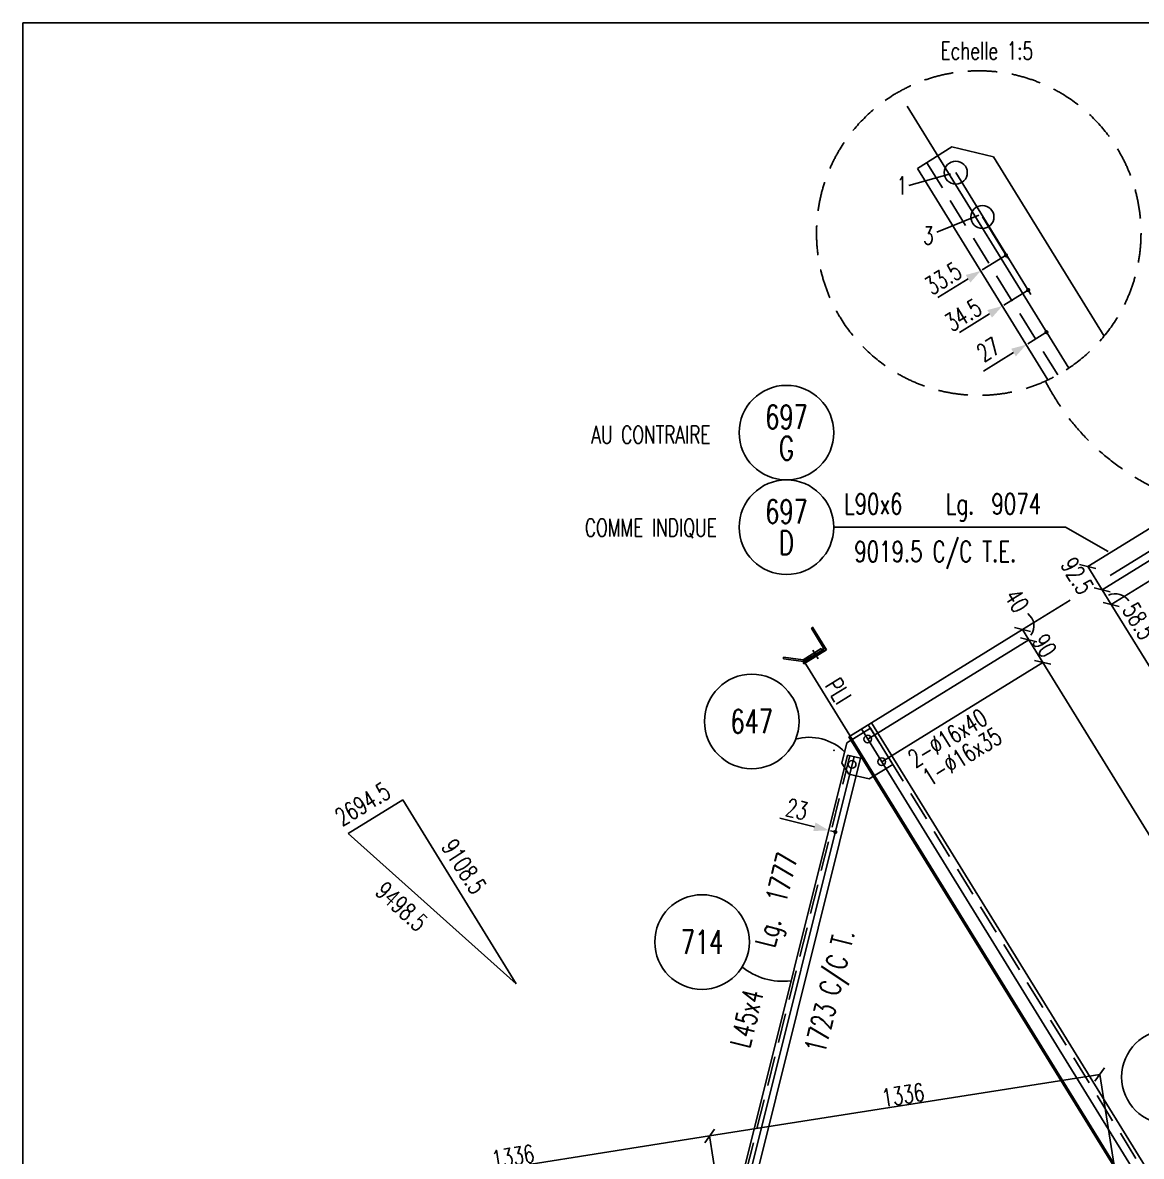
# Model space of a CAD drawing. Extents: x 125938 to 142158, y -59241 to -47761.
# Drawn here: x 125938 to 129723, y -51596 to -47761 of the extents above; entities that cross this region are included whole.
import ezdxf
from ezdxf.enums import TextEntityAlignment as Align

# ---------------------------------------------------------------- set-up
doc = ezdxf.new("R2010")
doc.units = 0
doc.header["$LTSCALE"] = 200
doc.header["$MEASUREMENT"] = 0
doc.linetypes.add('DASHED', pattern=[0.75, 0.5, -0.25])
doc.layers.get('0').update_dxf_attribs({"linetype": 'CONTINUOUS'})
doc.layers.get('DEFPOINTS').update_dxf_attribs({"linetype": 'CONTINUOUS'})
for name, color, linetype in [('035B', 7, 'CONTINUOUS'), ('ASSI', 3, 'CONTINUOUS'), ('BOLLINI_1', 7, 'CONTINUOUS'), ('BOLLINI_5', 7, 'CONTINUOUS'), ('FORI', 2, 'CONTINUOUS'), ('LINEA_ANG', 2, 'CONTINUOUS'), ('LINEE_PIASTRA', 2, 'CONTINUOUS'), ('LINEE_PIASTRE', 2, 'CONTINUOUS'), ('LS', 7, 'CONTINUOUS'), ('PIASTRE', 5, 'CONTINUOUS'), ('PIEGA_C_3901_50', 2, 'CONTINUOUS'), ('QT_MAL', 7, 'CONTINUOUS'), ('QT_MPR', 7, 'CONTINUOUS'), ('SEZIONI', 2, 'CONTINUOUS'), ('TESTI_A_P', 7, 'CONTINUOUS'), ('TRAT-Y', 7, 'DASHED')]:
    doc.layers.add(name, color=color, linetype=linetype)
doc.styles.add('MONO', font='romans.shx', dxfattribs={"width": 0.7})
doc.styles.add('QUOTE', font='ROMANS8.SHX', dxfattribs={"width": 0.7})
doc.styles.add('RQL', font='ROMANS8.SHX', dxfattribs={"width": 0.7})
doc.styles.add('RS', font='ROMANS8.shx', dxfattribs={"width": 0.7})
doc.styles.get("Standard").update_dxf_attribs({"font": 'ROMANS8.SHX', "width": 0.7})
doc.dimstyles.new('FRECCE1', dxfattribs={"dimtxt": 60, "dimasz": 6.66, "dimexe": 0, "dimexo": 0, "dimgap": 1, "dimtad": 1, "dimdec": 0, "dimzin": 0, "dimdsep": 46, "dimtxsty": 'RS', "dimblk1": 'QUOTP', "dimblk2": 'QUOTF', "dimsah": 1, "dimcen": 0, "dimclrd": 2, "dimclre": 2, "dimclrt": 7, "dimadec": 0, "dimazin": 0, "dimtfac": 1, "dimtdec": 0, "dimtix": 1, "dimtmove": 2, "dimatfit": 3, "dimldrblk": 'QUOTP', "dimfxl": 1, "dimtolj": 1, "dimtzin": 0, "dimarcsym": 0})
doc.dimstyles.new('FRECCE1_20', dxfattribs={"dimtxt": 60, "dimasz": 6.6667, "dimexe": 0, "dimexo": 0, "dimgap": 1, "dimtad": 1, "dimzin": 0, "dimdsep": 46, "dimtxsty": 'RS', "dimblk1": 'QUOTP', "dimblk2": 'QUOTF', "dimsah": 1, "dimcen": 0, "dimclrd": 2, "dimclre": 2, "dimclrt": 7, "dimadec": 0, "dimazin": 0, "dimtfac": 1, "dimtix": 1, "dimtmove": 2, "dimatfit": 3, "dimldrblk": 'QUOTP', "dimfxl": 1, "dimtolj": 1, "dimtzin": 0, "dimarcsym": 0})
doc.dimstyles.new('TRATTO', dxfattribs={"dimscale": 0, "dimtxt": 60, "dimasz": 40, "dimexe": 0, "dimexo": 0, "dimgap": 5, "dimtad": 1, "dimrnd": 0.5, "dimdsep": 46, "dimtxsty": 'RS', "dimblk1": 'OBLIQUE', "dimblk2": 'OBLIQUE', "dimsah": 1, "dimcen": 0.09, "dimclrd": 2, "dimclre": 2, "dimclrt": 7, "dimadec": 0, "dimazin": 0, "dimtfac": 1, "dimtix": 1, "dimtmove": 2, "dimatfit": 3, "dimfxl": 1, "dimtolj": 1, "dimtzin": 0, "dimarcsym": 0})
doc.dimstyles.new('TRATTO_20', dxfattribs={"dimscale": 0, "dimtxt": 60, "dimasz": 40, "dimexe": 0, "dimexo": 0, "dimgap": 10, "dimtad": 1, "dimrnd": 0.5, "dimdsep": 46, "dimtxsty": 'RS', "dimblk1": 'OBLIQUE', "dimblk2": 'OBLIQUE', "dimsah": 1, "dimcen": 0.09, "dimclrd": 2, "dimclre": 2, "dimclrt": 7, "dimadec": 0, "dimazin": 0, "dimtfac": 1, "dimtix": 1, "dimtmove": 2, "dimatfit": 3, "dimfxl": 1, "dimtolj": 1, "dimtzin": 0, "dimarcsym": 0})

# ---------------------------------------------------------------- blocks, each defined once
blk = doc.blocks.new('ASSE98')
blk.add_line((0, 0), (1, 0))
at = {"color": 7, "flags": 1}
for tag, p in [('LAV1', (3.07431, 6.82847)), ('LAV2', (3.07431, 6.49513)), ('LAV3', (3.07431, 6.1618)), ('LAV4', (3.07431, 5.82847)), ('LAV5', (3.07431, 5.49513)), ('LAV6', (3.07431, 5.1618)), ('LAV7', (3.07431, 4.82847)), ('LAV8', (3.07431, 4.49513)), ('LAV9', (3.07431, 4.1618)), ('LAV10', (3.07431, 3.82847))]:
    blk.add_attdef(tag, p, '', height=0.2, dxfattribs=at)
at = {"color": 7, "style": 'QUOTE', "width": 0.5, "flags": 1}
for tag, p in [('TI', (1.38308, 6.82731)), ('DI_S', (1.38308, 6.42178)), ('D_S', (1.38308, 6.02092)), ('E_S', (1.38308, 5.68065)), ('NFORI', (1.36454, 5.29792)), ('ALAR', (1.36349, 4.93246)), ('FAM', (1.3775, 4.54645)), ('ALA', (1.38308, 4.19257)), ('DISP2', (1.38308, 3.84971)), ('DISP1', (1.38308, 3.50686)), ('PINZAF', (1.38308, 3.164)), ('PINZAI', (1.38308, 2.82114)), ('TRP', (1.38308, 2.47829)), ('NP', (1.38308, 2.13543)), ('SV', (1.38308, 1.79257)), ('PESO', (1.38308, 1.44971)), ('QUA', (1.38308, 1.10686)), ('LUN', (1.38308, 0.764)), ('PROF', (1.38308, 0.42114)), ('POS', (1.38308, 0.07829))]:
    blk.add_attdef(tag, p, '', height=0.2, dxfattribs=at)
blk = doc.blocks.new('_OBLIQUE')
at = {"color": 0, "linetype": 'ByBlock'}
blk.add_line((-0.5, -0.5), (0.5, 0.5), dxfattribs=at)
blk = doc.blocks.new('*D55')
at = {"layer": 'DEFPOINTS', "color": 0, "transparency": 16777216}
for p in [(130075, -49271.5), (130130, -49346.5), (129590.1, -49679.7)]:
    blk.add_point(p, dxfattribs=at)
at = {"layer": 'QT_MPR', "color": 2, "lineweight": -2, "transparency": 16777216}
for p, q in [((130075, -49271.5), (129541.4, -49600.8)), ((130130, -49346.5), (129590.1, -49679.7)), ((129541.4, -49600.8), (129590.1, -49679.7))]:
    blk.add_line(p, q, dxfattribs=at)
at = {"layer": 'QT_MPR', "color": 2, "lineweight": -2, "transparency": 16777216, "xscale": 40, "yscale": 40, "zscale": 40}
for p, rotation in [((129541.4, -49600.8), 121.6765376083248), ((129590.1, -49679.7), 301.6765376083248)]:
    blk.add_blockref('_OBLIQUE', p, dxfattribs=dict(at, rotation=rotation))
at = {"layer": 'QT_MPR', "color": 7, "transparency": 16777216, "insert": (129505.8, -49632.5), "char_height": 60, "attachment_point": 5, "rotation": 301.6765, "style": 'RS'}
blk.add_mtext('\\A1;92.5', dxfattribs=at)
blk = doc.blocks.new('*D54')
at = {"layer": 'DEFPOINTS', "color": 0, "transparency": 16777216}
for p in [(130130, -49346.5), (130160, -49396.5), (129620.7, -49729.3)]:
    blk.add_point(p, dxfattribs=at)
at = {"layer": 'QT_MPR', "color": 2, "lineweight": -2, "transparency": 16777216}
for p, q in [((130130, -49346.5), (129590.1, -49679.7)), ((130160, -49396.5), (129620.7, -49729.3)), ((129590.1, -49679.7), (129620.7, -49729.3))]:
    blk.add_line(p, q, dxfattribs=at)
at = {"layer": 'QT_MPR', "color": 2, "lineweight": -2, "transparency": 16777216, "xscale": 40, "yscale": 40, "zscale": 40}
for p, rotation in [((129590.1, -49679.7), 121.6765376083248), ((129620.7, -49729.3), 301.6765376083248)]:
    blk.add_blockref('_OBLIQUE', p, dxfattribs=dict(at, rotation=rotation))
at = {"layer": 'QT_MPR', "color": 7, "transparency": 16777216, "insert": (129714.6, -49785.6), "char_height": 60, "attachment_point": 5, "rotation": 301.6765, "style": 'RS'}
blk.add_mtext('\\A1;58.5', dxfattribs=at)
blk = doc.blocks.new('*D53')
at = {"layer": 'DEFPOINTS', "color": 0, "transparency": 16777216}
for p in [(130160, -49396.5), (131103.1, -50888.3), (130547.4, -51231.2)]:
    blk.add_point(p, dxfattribs=at)
at = {"layer": 'QT_MPR', "color": 2, "lineweight": -2, "transparency": 16777216}
for p, q in [((130160, -49396.5), (129620.7, -49729.3)), ((129620.7, -49729.3), (130547.4, -51231.2)), ((131103.1, -50888.3), (130547.4, -51231.2))]:
    blk.add_line(p, q, dxfattribs=at)
at = {"layer": 'QT_MPR', "color": 2, "lineweight": -2, "transparency": 16777216, "xscale": 40, "yscale": 40, "zscale": 40}
for p, rotation in [((129620.7, -49729.3), 121.6765376083248), ((130547.4, -51231.2), 301.6765376083248)]:
    blk.add_blockref('_OBLIQUE', p, dxfattribs=dict(at, rotation=rotation))
at = {"layer": 'QT_MPR', "color": 7, "transparency": 16777216, "insert": (130125.2, -50466.2), "char_height": 60, "attachment_point": 5, "rotation": 301.6765, "style": 'RS'}
blk.add_mtext('\\A1;1764.5', dxfattribs=at)
blk = doc.blocks.new('YYY')
blk.add_circle((0, 0), 8)
at = {"color": 3, "style": 'RQL', "width": 0.7}
for tag, p in [('POS3', (0, 0.65)), ('POS2', (0, -4.63))]:
    blk.add_attdef(tag, text='', height=4, dxfattribs=at).set_placement(p, align=Align.CENTER)
at = {"style": 'RQL', "width": 0.7, "flags": 1}
blk.add_attdef('TIPO', text='', height=3, dxfattribs=at).set_placement((0, 0), align=Align.MIDDLE_CENTER)
blk = doc.blocks.new('16')
blk.add_circle((0, 0), 1)
blk = doc.blocks.new('QUOTP')
at = {"layer": 'ASSI', "color": 2}
blk.add_lwpolyline([(-0.53, 0, 1.07, 1.07, 1), (0.53, 0, 1.07, 1.07, 1)], format="xyseb", close=True, dxfattribs=at)
blk = doc.blocks.new('QUOTF')
at = {"layer": 'LS', "color": 2}
blk.add_line((7.5, 0), (25.5, 0), dxfattribs=at)
blk.add_solid([(7.5, 2.25), (0, 0), (7.5, -2.25)], dxfattribs=at)
blk = doc.blocks.new('*D164')
at = {"layer": 'DEFPOINTS', "color": 0, "transparency": 16777216}
for p in [(129401.8, -48808.2), (129332.8, -48850.8), (129332.8, -48850.8)]:
    blk.add_point(p, dxfattribs=at)
at = {"layer": 'QT_MAL', "color": 2, "lineweight": -2, "transparency": 16777216}
blk.add_line((129396.1, -48811.7), (129338.5, -48847.3), dxfattribs=at)
at = {"layer": 'QT_MAL', "color": 2, "lineweight": -2, "transparency": 16777216, "xscale": 6.6667, "yscale": 6.6667, "zscale": 6.6667}
for name, p, rotation in [('QUOTP', (129401.8, -48808.2), 31.6765376083249), ('QUOTF', (129332.8, -48850.8), 211.6765376083249)]:
    blk.add_blockref(name, p, dxfattribs=dict(at, rotation=rotation))
at = {"layer": 'QT_MAL', "color": 7, "transparency": 16777216, "insert": (129205.1, -48866.9), "char_height": 60, "attachment_point": 5, "rotation": 31.6765, "style": 'RS'}
blk.add_mtext('\\A1;27', dxfattribs=at)
blk = doc.blocks.new('*D166')
at = {"layer": 'DEFPOINTS', "color": 0, "transparency": 16777216}
for p in [(129264.9, -48548.1), (129178.9, -48601.2), (129178.9, -48601.2)]:
    blk.add_point(p, dxfattribs=at)
at = {"layer": 'QT_MAL', "color": 2, "lineweight": -2, "transparency": 16777216}
blk.add_line((129259.2, -48551.6), (129184.5, -48597.7), dxfattribs=at)
at = {"layer": 'QT_MAL', "color": 2, "lineweight": -2, "transparency": 16777216, "xscale": 6.6667, "yscale": 6.6667, "zscale": 6.6667}
for name, p, rotation in [('QUOTP', (129264.9, -48548.1), 31.6765376083249), ('QUOTF', (129178.9, -48601.2), 211.6765376083249)]:
    blk.add_blockref(name, p, dxfattribs=dict(at, rotation=rotation))
at = {"layer": 'QT_MAL', "color": 7, "transparency": 16777216, "insert": (129051.9, -48626), "char_height": 60, "attachment_point": 5, "rotation": 31.6765, "style": 'RS'}
blk.add_mtext('\\A1;33.5', dxfattribs=at)
blk = doc.blocks.new('*D165')
at = {"layer": 'DEFPOINTS', "color": 0, "transparency": 16777216}
for p in [(129340, -48665.7), (129252.1, -48720), (129252.1, -48720)]:
    blk.add_point(p, dxfattribs=at)
at = {"layer": 'QT_MAL', "color": 2, "lineweight": -2, "transparency": 16777216}
for p, q in [((129334.3, -48669.2), (129257.8, -48716.5)), ((129252.1, -48720), (129252.1, -48720))]:
    blk.add_line(p, q, dxfattribs=at)
at = {"layer": 'QT_MAL', "color": 2, "lineweight": -2, "transparency": 16777216, "xscale": 6.6667, "yscale": 6.6667, "zscale": 6.6667}
for name, p, rotation in [('QUOTP', (129340, -48665.7), 31.6765376083249), ('QUOTF', (129252.1, -48720), 211.6765376083249)]:
    blk.add_blockref(name, p, dxfattribs=dict(at, rotation=rotation))
at = {"layer": 'QT_MAL', "color": 7, "transparency": 16777216, "insert": (129119.8, -48750), "char_height": 60, "attachment_point": 5, "rotation": 31.6765, "style": 'RS'}
blk.add_mtext('\\A1;34.5', dxfattribs=at)
blk = doc.blocks.new('*D71')
at = {"layer": 'DEFPOINTS', "color": 0, "transparency": 16777216}
for p in [(128844.3, -50261.2), (130268.5, -51350.4), (129723.8, -51686.5)]:
    blk.add_point(p, dxfattribs=at)
at = {"layer": 'QT_MPR', "color": 2, "lineweight": -2, "transparency": 16777216}
for p, q in [((128844.3, -50261.2), (129389, -49925.1)), ((129389, -49925.1), (130268.5, -51350.4)), ((129723.8, -51686.5), (130268.5, -51350.4))]:
    blk.add_line(p, q, dxfattribs=at)
at = {"layer": 'QT_MPR', "color": 2, "lineweight": -2, "transparency": 16777216, "xscale": 40, "yscale": 40, "zscale": 40}
for p, rotation in [((129389, -49925.1), 121.6765376083228), ((130268.5, -51350.4), 301.6765376083229)]:
    blk.add_blockref('_OBLIQUE', p, dxfattribs=dict(at, rotation=rotation))
at = {"layer": 'QT_MPR', "color": 7, "transparency": 16777216, "insert": (129837.1, -50563), "char_height": 60, "attachment_point": 5, "rotation": 301.6765, "style": 'RS'}
blk.add_mtext('\\A1;1675', dxfattribs=at)
blk = doc.blocks.new('xxx')
blk.add_circle((0, 0), 8)
at = {"color": 3, "style": 'RQL', "width": 0.7}
blk.add_attdef('POS', text='', height=4, dxfattribs=at).set_placement((0, 0), align=Align.MIDDLE)
at = {"color": 3, "style": 'RQL', "width": 0.7, "flags": 1}
blk.add_attdef('POS1', (-0.39, -5.42), '', height=2, dxfattribs=at)
at = {"style": 'RQL', "width": 0.7, "flags": 1}
blk.add_attdef('TIPO', (-0.39, -8.66), '', height=2, dxfattribs=at)
blk = doc.blocks.new('MRKR_98')
blk.add_point((0, 0))
at = {"color": 7, "style": 'QUOTE', "width": 0.5, "flags": 1}
for tag, p in [('TI', (3.73, 6.83)), ('DI_S', (3.73, 6.42)), ('D_S', (3.73, 6.02)), ('E_S', (3.73, 5.68)), ('AUX2', (3.71, 4.93)), ('NFORI', (3.72, 5.3)), ('AUX1', (3.73, 4.19)), ('FAM', (3.73, 4.55)), ('COMMESSA', (3.73, 3.85)), ('MD', (3.73, 3.51)), ('MP', (3.73, 3.16)), ('LARGHEZZA', (3.73, 2.82)), ('SPESSORE', (3.73, 2.48)), ('NP', (3.73, 2.14)), ('SV', (3.73, 1.79)), ('PESO', (3.73, 1.45)), ('QUA', (3.73, 1.11)), ('LUN', (3.73, 0.76)), ('PROF', (3.73, 0.42)), ('POS', (3.73, 0.08))]:
    blk.add_attdef(tag, p, '', height=0.2, dxfattribs=at)
at = {"color": 7, "flags": 1}
for tag, p in [('LAV1', (5.26, 6.88)), ('LAV2', (5.26, 6.55)), ('LAV3', (5.26, 6.21)), ('LAV4', (5.26, 5.88)), ('LAV5', (5.26, 5.55)), ('LAV6', (5.26, 5.21)), ('LAV7', (5.26, 4.88)), ('LAV8', (5.26, 4.55)), ('LAV9', (5.26, 4.21)), ('LAV10', (5.26, 3.88))]:
    blk.add_attdef(tag, p, '', height=0.2, dxfattribs=at)
blk = doc.blocks.new('*D192')
at = {"layer": 'DEFPOINTS', "color": 0, "transparency": 16777216}
for p in [(129341.8, -49848.7), (128797.2, -50184.8), (128844.3, -50261.2)]:
    blk.add_point(p, dxfattribs=at)
at = {"layer": 'LS', "color": 2, "lineweight": -2, "transparency": 16777216}
for p, q in [((128797.2, -50184.8), (129341.8, -49848.7)), ((129389, -49925.1), (129341.8, -49848.7)), ((128844.3, -50261.2), (129389, -49925.1))]:
    blk.add_line(p, q, dxfattribs=at)
at = {"layer": 'LS', "color": 2, "lineweight": -2, "transparency": 16777216, "xscale": 40, "yscale": 40, "zscale": 40}
for p, rotation in [((129341.8, -49848.7), 121.6765376083231), ((129389, -49925.1), 301.6765376083231)]:
    blk.add_blockref('_OBLIQUE', p, dxfattribs=dict(at, rotation=rotation))
at = {"layer": 'LS', "color": 7, "transparency": 16777216, "insert": (129395.2, -49868.5), "char_height": 60, "attachment_point": 5, "rotation": 301.6765, "style": 'RS'}
blk.add_mtext('\\A1;90', dxfattribs=at)
blk = doc.blocks.new('*D193')
at = {"layer": 'DEFPOINTS', "color": 0, "transparency": 16777216}
for p in [(129320.6, -49814.2), (128810, -50129.3), (128797.2, -50184.8)]:
    blk.add_point(p, dxfattribs=at)
at = {"layer": 'LS', "color": 2, "lineweight": -2, "transparency": 16777216}
for p, q in [((128797.2, -50184.8), (129341.8, -49848.7)), ((128810, -50129.3), (129320.6, -49814.2)), ((129341.8, -49848.7), (129320.6, -49814.2))]:
    blk.add_line(p, q, dxfattribs=at)
at = {"layer": 'LS', "color": 2, "lineweight": -2, "transparency": 16777216, "xscale": 40, "yscale": 40, "zscale": 40}
for p, rotation in [((129320.6, -49814.2), 121.6765376083231), ((129341.8, -49848.7), 301.6765376083231)]:
    blk.add_blockref('_OBLIQUE', p, dxfattribs=dict(at, rotation=rotation))
at = {"layer": 'LS', "color": 7, "transparency": 16777216, "insert": (129301.6, -49716.9), "char_height": 60, "attachment_point": 5, "rotation": 301.6765, "style": 'RS'}
blk.add_mtext('\\A1;40', dxfattribs=at)
blk = doc.blocks.new('*D194')
at = {"layer": 'DEFPOINTS', "color": 0, "transparency": 16777216}
for p in [(128262.1, -51527.3), (129647.2, -51733.8), (128327.5, -51941.9)]:
    blk.add_point(p, dxfattribs=at)
at = {"layer": 'QT_MPR', "color": 2, "lineweight": -2, "transparency": 16777216}
for p, q in [((129581.8, -51319.1), (128262.1, -51527.3)), ((129647.2, -51733.8), (129581.8, -51319.1)), ((128327.5, -51941.9), (128262.1, -51527.3))]:
    blk.add_line(p, q, dxfattribs=at)
at = {"layer": 'QT_MPR', "color": 2, "lineweight": -2, "transparency": 16777216, "xscale": 40, "yscale": 40, "zscale": 40}
for p, rotation in [((129581.8, -51319.1), 8.964221817842157), ((128262.1, -51527.3), 188.9642218178422)]:
    blk.add_blockref('_OBLIQUE', p, dxfattribs=dict(at, rotation=rotation))
at = {"layer": 'QT_MPR', "color": 7, "transparency": 16777216, "insert": (128916.5, -51388.7), "char_height": 60, "attachment_point": 5, "rotation": 8.9642, "style": 'RS'}
blk.add_mtext('\\A1;1336', dxfattribs=at)
blk = doc.blocks.new('*D195')
at = {"layer": 'DEFPOINTS', "color": 0, "transparency": 16777216}
for p in [(126942.4, -51735.5), (128327.5, -51941.9), (127007.8, -52150.1)]:
    blk.add_point(p, dxfattribs=at)
at = {"layer": 'QT_MPR', "color": 2, "lineweight": -2, "transparency": 16777216}
for p, q in [((128262.1, -51527.3), (126942.4, -51735.5)), ((128327.5, -51941.9), (128262.1, -51527.3)), ((127007.8, -52150.1), (126942.4, -51735.5))]:
    blk.add_line(p, q, dxfattribs=at)
at = {"layer": 'QT_MPR', "color": 2, "lineweight": -2, "transparency": 16777216, "xscale": 40, "yscale": 40, "zscale": 40}
for p, rotation in [((128262.1, -51527.3), 8.964221817842157), ((126942.4, -51735.5), 188.9642218178422)]:
    blk.add_blockref('_OBLIQUE', p, dxfattribs=dict(at, rotation=rotation))
at = {"layer": 'QT_MPR', "color": 7, "transparency": 16777216, "insert": (127596.8, -51596.8), "char_height": 60, "attachment_point": 5, "rotation": 8.9642, "style": 'RS'}
blk.add_mtext('\\A1;1336', dxfattribs=at)
blk = doc.blocks.new('*D196')
at = {"layer": 'DEFPOINTS', "color": 0, "transparency": 16777216}
for p in [(128664.9, -50493.4), (128664.9, -50493.4), (128687.2, -50499)]:
    blk.add_point(p, dxfattribs=at)
at = {"layer": 'QT_MAL', "color": 2, "lineweight": -2, "transparency": 16777216}
blk.add_line((128680.7, -50497.3), (128671.4, -50495), dxfattribs=at)
at = {"layer": 'QT_MAL', "color": 2, "lineweight": -2, "transparency": 16777216, "xscale": 6.66, "yscale": 6.66, "zscale": 6.66}
for name, p, rotation in [('QUOTF', (128664.9, -50493.4), 166.0035306706228), ('QUOTP', (128687.2, -50499), 346.0035306706228)]:
    blk.add_blockref(name, p, dxfattribs=dict(at, rotation=rotation))
at = {"layer": 'QT_MAL', "color": 7, "transparency": 16777216, "insert": (128557.1, -50422.1), "char_height": 60, "attachment_point": 5, "rotation": 346.0035, "style": 'RS'}
blk.add_mtext('\\A1;23', dxfattribs=at)
blk = doc.blocks.new('bull')
at = {"style": 'RS', "width": 0.7, "flags": 1}
for tag, p in [('NN', (-12.25, 0)), ('DIAMETRO', (0, -4.86)), ('SERRAGGIO', (0, -9.71)), ('LUNGHEZZA', (0, -14.57)), ('NB', (0, -19.43)), ('TIPO', (0, -24.12)), ('EL', (-0.14, -29))]:
    blk.add_attdef(tag, p, '', height=3, dxfattribs=at)
at = {"style": 'RS', "width": 0.7}
blk.add_attdef('BULLONE', (0, 0), '', height=3, dxfattribs=at)

msp = doc.modelspace()

# ---------------------------------------------------------------- hatches: boundary and pattern name
at = {"layer": 'LS'}
h = msp.add_hatch(dxfattribs=at)
h.set_pattern_fill('_U', color=6, scale=5, angle=166.676538, style=0, pattern_type=0)
h.set_pattern_definition([(166.676538, (110550.0073, -116656.2647), (-1.15224115, -4.86542293), [])])
edge = h.paths.add_edge_path()
edge.add_line((128657.817, -49882.76), (128610.556, -49806.168))
edge.add_line((128610.556, -49806.168), (128608.428, -49807.481))
edge.add_arc((128610.266, -49810.459), 3.5, 121.676538, 211.676538)
edge.add_line((128607.288, -49812.297), (128645.884, -49874.848))
edge.add_arc((128639.927, -49878.524), 7, 301.676538, 391.676538, ccw=False)
edge.add_line((128643.603, -49884.481), (128581.052, -49923.077))
edge.add_arc((128582.89, -49926.056), 3.5, 121.676538, 211.676538)
edge.add_line((128579.912, -49927.894), (128581.225, -49930.021))
edge.add_line((128581.225, -49930.021), (128657.817, -49882.76))

# ---------------------------------------------------------------- linework, layer by layer
at = {"layer": 'ASSI'}
msp.add_line((132739.748, -56659.895), (128578.653, -49916.332), dxfattribs=at)
at = {"layer": 'LINEA_ANG'}
for p, q in [((129081.993, -48181.453), (128965.01, -48254.664)), ((129222.36, -48214.695), (129081.993, -48181.453)), ((129596.838, -48821.582), (129222.36, -48214.695)), ((128965.01, -48254.664), (129406.321, -48969.863)), ((128809.957, -50129.322), (128733.365, -50176.583)), ((133574.925, -57851.534), (128809.957, -50129.322)), ((128733.365, -50176.583), (133498.333, -57898.795)), ((128728.414, -50238.557), (128298.626, -51962.799)), ((128342.29, -51973.682), (128772.078, -50249.44)), ((128772.078, -50249.44), (128728.414, -50238.557))]:
    msp.add_line(p, q, dxfattribs=at)
at = {"layer": 'LINEE_PIASTRA'}
for p, q in [((128725.966, -50196.966), (128709.671, -50265.773)), ((128801.584, -50319.514), (128732.776, -50303.219))]:
    msp.add_line(p, q, dxfattribs=at)
at = {"layer": 'LINEE_PIASTRE'}
for p, q in [((128805.963, -50147.604), (128725.966, -50196.966)), ((128881.58, -50270.152), (128805.963, -50147.604)), ((128709.671, -50265.773), (128732.776, -50303.219)), ((128801.584, -50319.514), (128881.58, -50270.152))]:
    msp.add_line(p, q, dxfattribs=at)
at = {"layer": 'LS', "color": 6}
for p, q in [((129476.926, -48930.037), (128929.968, -48043.625)), ((128936.061, -48311.78), (129077.072, -48272.393)), ((129094.968, -48268.625), (129349.172, -48680.593)), ((129030.75, -48470.217), (129172.359, -48412.403)), ((129184.968, -48418.625), (129270.729, -48557.61)), ((128682.077, -49468.077), (129466.346, -49468.077)), ((129466.346, -49468.077), (129610.149, -49550.55)), ((128629.438, -49912.941), (128611.537, -49883.93)), ((132763.866, -56613.287), (128775.916, -50150.327)), ((127039.474, -50503.823), (127223.672, -50390.165)), ((127607.849, -51012.771), (127223.672, -50390.165)), ((127039.474, -50503.823), (127607.849, -51012.771))]:
    msp.add_line(p, q, dxfattribs=at)
at = {"layer": 'LS', "color": 2}
for p, q in [((129617.72, -49630.894), (129757.972, -49544.353)), ((129320.573, -49814.248), (129481.706, -49714.822))]:
    msp.add_line(p, q, dxfattribs=at)
at = {"layer": 'LS', "color": 8}
msp.add_lwpolyline([(125937.707, -47761.325), (125937.707, -59241.325), (138657.707, -59241.325), (138657.707, -57641.325), (142157.707, -57641.325), (142157.707, -47761.325), (125937.707, -47761.325)], close=True, dxfattribs=at)
at = {"layer": 'LS', "color": 6}
msp.add_lwpolyline([(128657.817, -49882.76), (128610.556, -49806.168), (128608.428, -49807.481, 0.41421356), (128607.288, -49812.297), (128645.884, -49874.848, -0.41421356), (128643.603, -49884.481), (128581.052, -49923.077, 0.41421356), (128579.912, -49927.894), (128581.225, -49930.021)], format="xyb", close=True, dxfattribs=at)
for centre, radius, start, end in [((129634.685, -49748.561), 55.418, 34.001566, 114.396061), ((129307.477, -49802.153), 51.834, 323.936481, 53.568378), ((128599.032, -50350.702), 171.959, 45.318112, 105.752985), ((128509.397, -50783.355), 220.527, 230.833589, 277.007087)]:
    msp.add_arc(centre, radius, start, end, dxfattribs=at)
at = {"layer": 'PIEGA_C_3901_50'}
for p, q in [((128578.653, -49916.332), (128639.927, -49878.524)), ((128579.995, -49922.555), (128643.078, -49883.63)), ((128639.927, -49878.524), (128643.078, -49883.63)), ((128512.201, -49907.783), (128578.653, -49916.332))]:
    msp.add_line(p, q, dxfattribs=at)
at = {"layer": 'PIEGA_C_3901_50', "const_width": 1.667}
msp.add_lwpolyline([(128578.759, -49915.506, 1), (128578.547, -49917.159, 1)], format="xyb", close=True, dxfattribs=at)
at = {"layer": 'SEZIONI'}
for q in [(128512.201, -49907.783), (128579.995, -49922.555)]:
    msp.add_line((128511.435, -49913.734), q, dxfattribs=at)
at = {"layer": 'TRAT-Y'}
for p, q in [((128996.923, -48234.971), (129439.792, -48952.695)), ((133563.862, -57858.361), (128798.894, -50136.149)), ((128736.662, -50240.612), (128306.873, -51964.854))]:
    msp.add_line(p, q, dxfattribs=at)
msp.add_circle((129172.658, -48473.112), 548.963, dxfattribs=at)
msp.add_arc((130127.483, -48598.119), 820.334, 207.242224, 257.959845, dxfattribs=at)

# ---------------------------------------------------------------- block references
at = {"layer": 'ASSI'}
ref = msp.add_blockref('ASSE98', (130109.474, -49327.459), dxfattribs=dict(at, xscale=9074, rotation=301.6765376083248))
ref.add_attrib('PROF', 'L90x6', (128717.02, -49423.786), dxfattribs={"layer": '0', "color": 2, "height": 70, "style": 'QUOTE', "width": 0.7})
ref.add_attrib('LUN', '9074', (129215.353, -49423.786), dxfattribs={"layer": '0', "color": 2, "height": 70, "style": 'QUOTE', "width": 0.7})
ref.add_attrib('PESO', '9019.5 C/C T.E.', (128751.466, -49585.172), dxfattribs={"layer": '0', "color": 2, "height": 70, "style": 'QUOTE', "width": 0.7})
ref.add_attrib('SV', 'Lg.', (129061.22, -49423.786), dxfattribs={"layer": '0', "color": 2, "height": 70, "style": 'QUOTE', "width": 0.7})
at = {"layer": 'ASSI', "xscale": 9074, "rotation": 121.6765376083229}
msp.add_blockref('ASSE98', (133574.925, -57851.534), dxfattribs=at)
at = {"layer": 'ASSI'}
ref = msp.add_blockref('ASSE98', (128750.732, -50244.119), dxfattribs=dict(at, xscale=1777, zscale=1777, rotation=256.0035306706228))
ref.add_attrib('PROF', 'L45x4', (128397.102, -51233.403), dxfattribs={"layer": '0', "color": 2, "height": 70, "rotation": 76.003531, "style": 'QUOTE', "width": 0.7})
ref.add_attrib('LUN', '1777', (128519.21, -50743.525), dxfattribs={"layer": '0', "color": 2, "height": 70, "rotation": 76.003531, "style": 'QUOTE', "width": 0.7})
ref.add_attrib('PESO', '1723 C/C T.', (128650.206, -51251.893), dxfattribs={"layer": '0', "color": 2, "height": 70, "rotation": 76.003531, "style": 'QUOTE', "width": 0.7})
ref.add_attrib('SV', 'Lg.', (128481.931, -50893.082), dxfattribs={"layer": '0', "color": 2, "height": 70, "rotation": 76.003531, "style": 'QUOTE', "width": 0.7})
at = {"layer": 'BOLLINI_1', "xscale": 20, "yscale": 20, "zscale": 20}
for p, values in [((128404.647, -50125.187), {'POS': '647'}), ((128236.383, -50871.248), {'POS': '714'}), ((129816.047, -51327.852), {'POS': '625'})]:
    msp.add_blockref('xxx', p, dxfattribs=at).add_auto_attribs(values)
at = {"layer": 'BOLLINI_5'}
ref = msp.add_blockref('YYY', (128522.079, -49148.081), dxfattribs=dict(at, xscale=-19.99970832482618, yscale=19.99970832476798, zscale=19.99970832479172))
ref.add_attrib('POS3', '697', dxfattribs={"layer": '0', "color": 3, "height": 79.9988, "style": 'RQL', "width": 0.7}).set_placement((128522.079, -49135.142), align=Align.CENTER)
ref.add_attrib('POS2', 'G', dxfattribs={"layer": '0', "color": 3, "height": 79.999, "style": 'RQL', "width": 0.7}).set_placement((128522.079, -49240.689), align=Align.CENTER)
ref = msp.add_blockref('YYY', (128522.079, -49468.077), dxfattribs=dict(at, xscale=-19.99970832482618, yscale=19.99970832476798, zscale=19.99970832479172))
ref.add_attrib('POS3', '697', dxfattribs={"layer": '0', "color": 3, "height": 79.9988, "style": 'RQL', "width": 0.7}).set_placement((128522.079, -49455.137), align=Align.CENTER)
ref.add_attrib('POS2', 'D', dxfattribs={"layer": '0', "color": 3, "height": 79.999, "style": 'RQL', "width": 0.7}).set_placement((128522.079, -49560.684), align=Align.CENTER)
at = {"layer": 'FORI'}
for p, xscale, yscale, zscale in [((129094.968, -48268.625), 39, 39, 39), ((129184.968, -48418.625), 39, 39, 39), ((128744.201, -50270.318), 13, 13, 13)]:
    msp.add_blockref('16', p, dxfattribs=dict(at, xscale=xscale, yscale=yscale, zscale=zscale))
at = {"layer": 'FORI', "xscale": 13, "yscale": 13, "zscale": 13}
for p, rotation in [((128797.163, -50184.76), 337.0927608076839), ((128744.201, -50270.318), 357.2772234019225), ((128844.342, -50261.22), 340.4654178316484)]:
    msp.add_blockref('16', p, dxfattribs=dict(at, rotation=rotation))
at = {"layer": 'LS', "color": 7, "xscale": 20, "yscale": 20, "zscale": 20, "rotation": 31.67653760832362}
for p, values in [((128958.088, -50283.764), {'BULLONE': '2-%%c16x40                '}), ((129007.321, -50346.977), {'BULLONE': '1-%%c16x35                '})]:
    msp.add_blockref('bull', p, dxfattribs=at).add_auto_attribs(values)
at = {"layer": 'PIASTRE', "xscale": 20, "yscale": 20, "zscale": 20, "rotation": 301.6765376086839}
msp.add_blockref('MRKR_98', (128683.415, -50223.222), dxfattribs=at)

# ---------------------------------------------------------------- texts
at = {"layer": '035B', "style": 'MONO', "width": 0.7}
for s, rotation, p in [('2694.5', 31.169578, (127018.645, -50481.238)), ('9108.5', 302.885942, (127352.078, -50548.995)), ('9498.5', 317.510469, (127126.761, -50706.204))]:
    msp.add_text(s, height=60, rotation=rotation, dxfattribs=at).set_placement(p)
at = {"layer": 'LS', "color": 7, "style": 'RS', "width": 0.7}
msp.add_text('Echelle 1:5', height=60, dxfattribs=at).set_placement((129043.489, -47886.072))
msp.add_text('PLI', height=60, rotation=301.676538, dxfattribs=at).set_placement((128697.386, -50022.112), align=Align.MIDDLE)
at = {"layer": 'LS', "color": 7, "char_height": 60, "attachment_point": 5, "style": 'RS'}
for s, insert in [('\\A1;1', (128912.538, -48312.164)), ('\\A1;3', (129002.394, -48481.708))]:
    msp.add_mtext(s, dxfattribs=dict(at, insert=insert))
at = {"layer": 'TESTI_A_P', "style": 'RS', "width": 0.7}
for s, p in [('AU CONTRAIRE', (127861.976, -49185.306)), ('COMME INDIQUE', (127839.948, -49499.581))]:
    msp.add_text(s, height=59.9985, dxfattribs=at).set_placement(p)

# ---------------------------------------------------------------- dimensions: what is measured, and where the dimension line sits
at = {"layer": 'LS'}
dim = msp.add_linear_dim(base=(129320.573, -49814.248), p1=(128797.163, -50184.76), p2=(128809.957, -50129.322), angle=301.676538, text='40', dimstyle='TRATTO', override={"dimscale": 1}, dxfattribs=at)
dim.commit()
dim.dimension.update_dxf_attribs({"geometry": '*D193', "text_midpoint": (129301.605, -49716.857), "dimtype": 160})
dim = msp.add_linear_dim(base=(129341.82, -49848.682), p1=(128844.342, -50261.22), p2=(128797.163, -50184.76), angle=301.676538, dimstyle='TRATTO', override={"dimscale": 1}, dxfattribs=at)
dim.commit()
dim.dimension.update_dxf_attribs({"geometry": '*D192', "text_midpoint": (129395.195, -49868.532)})
at = {"layer": 'QT_MAL'}
for base, p1, p2, angle, text, dimstyle, picture, middle in [((129178.853, -48601.223), (129264.884, -48548.138), (129178.853, -48601.223), 31.676538, '33.5', 'FRECCE1_20', '*D166', (129051.928, -48625.987)), ((129252.125, -48719.969), (129340.007, -48665.741), (129252.125, -48719.969), 31.676538, '34.5', 'FRECCE1_20', '*D165', (129119.796, -48749.991)), ((129332.838, -48850.774), (129401.771, -48808.239), (129332.838, -48850.774), 31.676538, '27', 'FRECCE1_20', '*D164', (129205.142, -48866.88)), ((128664.893, -50493.396), (128687.21, -50498.958), (128664.893, -50493.396), 346.003531, '23', 'FRECCE1', '*D196', (128557.127, -50422.114))]:
    dim = msp.add_linear_dim(base=base, p1=p1, p2=p2, angle=angle, text=text, dimstyle=dimstyle, dxfattribs=at)
    dim.commit()
    dim.dimension.update_dxf_attribs({"geometry": picture, "text_midpoint": middle, "dimtype": 160})
at = {"layer": 'QT_MPR'}
for base, p1, p2, angle, text, dimstyle, picture, middle in [((129590.059, -49679.689), (130074.969, -49271.539), (130129.969, -49346.539), 301.676538, '92.5', 'TRATTO_20', '*D55', (129505.831, -49632.49)), ((129620.677, -49729.308), (130129.969, -49346.539), (130159.969, -49396.539), 301.676538, '58.5', 'TRATTO_20', '*D54', (129714.56, -49785.614)), ((130547.4, -51231.177), (130159.969, -49396.539), (131103.12, -50888.272), 301.676538, '1764.5', 'TRATTO_20', '*D53', (130125.192, -50466.239)), ((130268.462, -51350.418), (128844.342, -50261.22), (129723.805, -51686.497), 301.676538, '1675', 'TRATTO_20', '*D71', (129837.146, -50562.983)), ((128262.127, -51527.311), (129647.213, -51733.758), (128327.531, -51941.93), 8.964222, '1336', 'TRATTO', '*D194', (128916.514, -51388.652)), ((126942.445, -51735.483), (128327.531, -51941.93), (127007.849, -52150.103), 8.964222, '1336', 'TRATTO', '*D195', (127596.832, -51596.824))]:
    dim = msp.add_linear_dim(base=base, p1=p1, p2=p2, angle=angle, text=text, dimstyle=dimstyle, override={"dimscale": 1}, dxfattribs=at)
    dim.commit()
    dim.dimension.update_dxf_attribs({"geometry": picture, "text_midpoint": middle, "dimtype": 160})

doc.saveas('drawing.dxf')
